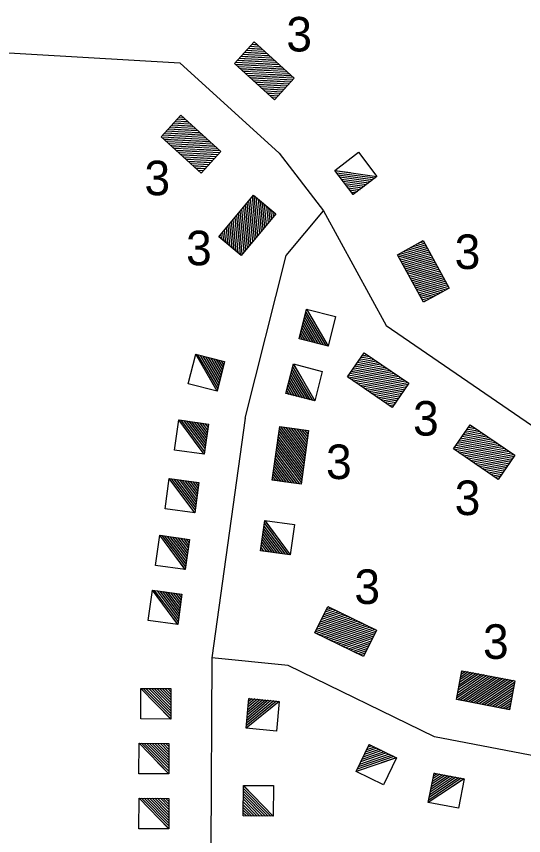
# Model space of a CAD drawing. Extents: x 570695 to 1136809, y 15625857 to 16134544.
# Drawn here: x 876050 to 882657, y 15911885 to 15922557 of the extents above; entities that cross this region are included whole.
import ezdxf

# ---------------------------------------------------------------- set-up
doc = ezdxf.new("R2010")
doc.units = 0
doc.layers.add('L31', color=7, linetype='Continuous')
doc.layers.add('L34', color=7, linetype='Continuous')

msp = doc.modelspace()

# ---------------------------------------------------------------- linework, layer by layer
at = {"layer": 'L31'}
for p, q in [((880049, 15920025), (880049, 15920025)), ((879028, 15917323), (878594, 15914202)), ((879028, 15917323), (879028, 15917323)), ((878594, 15914202), (878594, 15914202))]:
    msp.add_line(p, q, dxfattribs=at)
for points in [[(875647, 15922101), (878177, 15921953), (879473, 15920777), (880049, 15920025)], [(880049, 15920025), (880868, 15918531), (883217, 15916921), (884464, 15916280), (885302, 15915386), (885403, 15914382), (884623, 15912940), (883152, 15912854), (881496, 15913174), (879591, 15914103), (878594, 15914202)], [(879028, 15917323), (879564, 15919440), (880049, 15920025)], [(878594, 15914202), (878581, 15911734), (878740, 15908394)]]:
    msp.add_lwpolyline(points, dxfattribs=at)
at = {"layer": 'L34'}
for p, q in [((879068, 15922140), (879234, 15922148)), ((879092, 15922166), (879208, 15922172)), ((879115, 15922192), (879181, 15922195)), ((879139, 15922218), (879155, 15922219)), ((878949, 15922009), (879365, 15922029)), ((878973, 15922035), (879339, 15922053)), ((878997, 15922061), (879312, 15922077)), ((879020, 15922087), (879286, 15922100)), ((879044, 15922114), (879260, 15922124)), ((878902, 15921957), (879417, 15921982)), ((878905, 15921932), (879443, 15921958)), ((878925, 15921983), (879391, 15922005)), ((878931, 15921908), (879470, 15921934)), ((878957, 15921884), (879496, 15921910)), ((878983, 15921860), (879522, 15921887)), ((879010, 15921837), (879548, 15921863)), ((879036, 15921813), (879574, 15921839)), ((879062, 15921789), (879600, 15921815)), ((879088, 15921765), (879627, 15921792)), ((879114, 15921742), (879653, 15921768)), ((879141, 15921718), (879659, 15921743)), ((879167, 15921694), (879635, 15921717)), ((879193, 15921670), (879611, 15921691)), ((879219, 15921647), (879588, 15921664)), ((879245, 15921623), (879564, 15921638)), ((879272, 15921599), (879540, 15921612)), ((879298, 15921575), (879516, 15921586)), ((879324, 15921552), (879493, 15921560)), ((879350, 15921528), (879469, 15921534)), ((879376, 15921504), (879445, 15921507)), ((879402, 15921480), (879421, 15921481)), ((878279, 15921189), (878110, 15921180)), ((878253, 15921212), (878134, 15921207)), ((878227, 15921236), (878158, 15921233)), ((878201, 15921260), (878182, 15921259)), ((878410, 15921070), (877992, 15921050)), ((878384, 15921094), (878015, 15921076)), ((878358, 15921117), (878039, 15921102)), ((878331, 15921141), (878063, 15921128)), ((878305, 15921165), (878087, 15921154)), ((878462, 15921022), (877944, 15920997)), ((878489, 15920999), (877950, 15920972)), ((878436, 15921046), (877968, 15921023)), ((878515, 15920975), (877976, 15920949)), ((878541, 15920951), (878003, 15920925)), ((878567, 15920927), (878029, 15920901)), ((878593, 15920904), (878055, 15920877)), ((878619, 15920880), (878081, 15920854)), ((878646, 15920856), (878107, 15920830)), ((878672, 15920832), (878133, 15920806)), ((878698, 15920809), (878160, 15920782)), ((878701, 15920784), (878186, 15920759)), ((878678, 15920758), (878212, 15920735)), ((878654, 15920731), (878238, 15920711)), ((878630, 15920705), (878264, 15920687)), ((878606, 15920679), (878291, 15920664)), ((878583, 15920653), (878317, 15920640)), ((878559, 15920627), (878343, 15920616)), ((878535, 15920600), (878369, 15920592)), ((878511, 15920574), (878395, 15920569)), ((878488, 15920548), (878421, 15920545)), ((880196, 15920551), (880747, 15920472)), ((880198, 15920549), (880404, 15920522)), ((878464, 15920522), (878448, 15920521)), ((880219, 15920521), (880723, 15920454)), ((880241, 15920493), (880695, 15920433)), ((880262, 15920465), (880667, 15920411)), ((880284, 15920437), (880639, 15920390)), ((880305, 15920409), (880611, 15920368)), ((880327, 15920381), (880583, 15920347)), ((880348, 15920352), (880555, 15920325)), ((880370, 15920324), (880527, 15920304)), ((879173, 15919676), (879124, 15920213)), ((879196, 15919703), (879148, 15920220)), ((880391, 15920296), (880498, 15920282)), ((880413, 15920268), (880470, 15920261)), ((880434, 15920240), (880442, 15920239)), ((879106, 15919594), (879056, 15920131)), ((879128, 15919621), (879079, 15920158)), ((879151, 15919649), (879101, 15920185)), ((879219, 15919730), (879175, 15920197)), ((879241, 15919757), (879203, 15920175)), ((879264, 15919785), (879230, 15920152)), ((879286, 15919812), (879257, 15920129)), ((879309, 15919839), (879284, 15920107)), ((879015, 15919485), (878966, 15920022)), ((879038, 15919513), (878988, 15920049)), ((879060, 15919540), (879011, 15920077)), ((879083, 15919567), (879033, 15920104)), ((879332, 15919866), (879311, 15920084)), ((879354, 15919893), (879339, 15920062)), ((879377, 15919921), (879366, 15920039)), ((879399, 15919948), (879393, 15920016)), ((878914, 15919499), (878875, 15919913)), ((878941, 15919477), (878898, 15919941)), ((878968, 15919454), (878920, 15919968)), ((878993, 15919458), (878943, 15919995)), ((879422, 15919975), (879420, 15919994)), ((878805, 15919589), (878785, 15919805)), ((878832, 15919567), (878807, 15919832)), ((878859, 15919544), (878830, 15919859)), ((878886, 15919522), (878853, 15919886)), ((878696, 15919680), (878694, 15919696)), ((878723, 15919657), (878717, 15919723)), ((878750, 15919635), (878740, 15919750)), ((878778, 15919612), (878762, 15919777)), ((881246, 15919580), (881405, 15919533)), ((881277, 15919597), (881388, 15919564)), ((881308, 15919614), (881371, 15919595)), ((881339, 15919631), (881354, 15919626)), ((881060, 15919478), (881507, 15919347)), ((881091, 15919495), (881490, 15919378)), ((881122, 15919512), (881473, 15919409)), ((881153, 15919529), (881456, 15919440)), ((881184, 15919546), (881439, 15919471)), ((881215, 15919563), (881422, 15919502)), ((881024, 15919436), (881541, 15919285)), ((881029, 15919461), (881524, 15919316)), ((881041, 15919405), (881558, 15919254)), ((881058, 15919374), (881575, 15919223)), ((881075, 15919343), (881592, 15919192)), ((881092, 15919312), (881609, 15919161)), ((881109, 15919281), (881626, 15919130)), ((881126, 15919250), (881643, 15919099)), ((881143, 15919219), (881660, 15919068)), ((881160, 15919188), (881677, 15919037)), ((881177, 15919157), (881675, 15919012)), ((881194, 15919126), (881644, 15918995)), ((881211, 15919095), (881613, 15918978)), ((881228, 15919064), (881582, 15918961)), ((881244, 15919033), (881551, 15918944)), ((881261, 15919002), (881520, 15918927)), ((881278, 15918971), (881489, 15918910)), ((881295, 15918940), (881458, 15918893)), ((881312, 15918909), (881427, 15918876)), ((881329, 15918878), (881396, 15918859)), ((881346, 15918847), (881365, 15918842)), ((879830, 15918744), (880110, 15918262)), ((879830, 15918741), (879936, 15918562)), ((879804, 15918638), (880013, 15918287)), ((879812, 15918672), (880047, 15918279)), ((879821, 15918706), (880081, 15918270)), ((879778, 15918535), (879910, 15918313)), ((879786, 15918569), (879944, 15918305)), ((879795, 15918603), (879978, 15918296)), ((879743, 15918398), (879773, 15918348)), ((879752, 15918432), (879807, 15918339)), ((879760, 15918466), (879841, 15918331)), ((879769, 15918501), (879876, 15918322)), ((879734, 15918363), (879738, 15918357)), ((878666, 15917674), (878386, 15918155)), ((878675, 15917711), (878415, 15918148)), ((878684, 15917746), (878449, 15918139)), ((878693, 15917780), (878484, 15918130)), ((878701, 15917814), (878518, 15918122)), ((878710, 15917848), (878552, 15918113)), ((878719, 15917883), (878586, 15918104)), ((878727, 15917917), (878621, 15918096)), ((878736, 15917951), (878655, 15918087)), ((878745, 15917986), (878689, 15918078)), ((880494, 15918049), (880707, 15918089)), ((880514, 15918078), (880678, 15918109)), ((880534, 15918107), (880649, 15918129)), ((880554, 15918137), (880619, 15918149)), ((880574, 15918166), (880590, 15918169)), ((878753, 15918020), (878723, 15918070)), ((878762, 15918054), (878758, 15918061)), ((879648, 15917991), (879909, 15917555)), ((879657, 15918026), (879764, 15917847)), ((879658, 15918029), (879938, 15917548)), ((880394, 15917903), (880853, 15917989)), ((880414, 15917932), (880824, 15918009)), ((880434, 15917962), (880794, 15918029)), ((880454, 15917991), (880765, 15918049)), ((880474, 15918020), (880736, 15918069)), ((879622, 15917889), (879806, 15917581)), ((879631, 15917923), (879840, 15917572)), ((879640, 15917957), (879874, 15917564)), ((880375, 15917874), (880882, 15917969)), ((880381, 15917850), (880911, 15917949)), ((880410, 15917830), (880940, 15917929)), ((880439, 15917810), (880969, 15917909)), ((880469, 15917790), (880999, 15917889)), ((880498, 15917770), (881028, 15917869)), ((878667, 15917677), (878560, 15917856)), ((879596, 15917786), (879703, 15917607)), ((879605, 15917820), (879737, 15917598)), ((879614, 15917854), (879772, 15917590)), ((880527, 15917750), (881057, 15917849)), ((880556, 15917730), (881086, 15917829)), ((880585, 15917710), (881115, 15917809)), ((880614, 15917690), (881144, 15917789)), ((880644, 15917670), (881154, 15917765)), ((879570, 15917683), (879600, 15917633)), ((879579, 15917717), (879634, 15917624)), ((879588, 15917751), (879669, 15917616)), ((880673, 15917650), (881134, 15917736)), ((880702, 15917630), (881114, 15917707)), ((880731, 15917610), (881094, 15917678)), ((879562, 15917649), (879566, 15917642)), ((880760, 15917590), (881074, 15917649)), ((880789, 15917570), (881054, 15917620)), ((880819, 15917550), (881034, 15917590)), ((880848, 15917530), (881014, 15917561)), ((880877, 15917510), (880994, 15917532)), ((880906, 15917490), (880974, 15917503)), ((880935, 15917470), (880954, 15917474)), ((878497, 15916853), (878166, 15917301)), ((878502, 15916891), (878196, 15917297)), ((878507, 15916927), (878231, 15917292)), ((878512, 15916962), (878266, 15917287)), ((878516, 15916997), (878301, 15917282)), ((878521, 15917032), (878336, 15917277)), ((878526, 15917067), (878371, 15917272)), ((878531, 15917102), (878406, 15917268)), ((878536, 15917137), (878441, 15917263)), ((878541, 15917172), (878476, 15917258)), ((878546, 15917207), (878511, 15917253)), ((878551, 15917242), (878546, 15917248)), ((881954, 15917229), (881970, 15917232)), ((879792, 15916693), (879467, 15917123)), ((879797, 15916728), (879472, 15917158)), ((879802, 15916763), (879477, 15917193)), ((879806, 15916798), (879494, 15917212)), ((879811, 15916833), (879529, 15917207)), ((879816, 15916868), (879564, 15917202)), ((879821, 15916903), (879599, 15917197)), ((879826, 15916938), (879634, 15917192)), ((879831, 15916973), (879669, 15917188)), ((879836, 15917008), (879704, 15917183)), ((879841, 15917043), (879739, 15917178)), ((879845, 15917078), (879774, 15917173)), ((879850, 15917113), (879809, 15917168)), ((879855, 15917148), (879844, 15917163)), ((881854, 15917083), (882116, 15917132)), ((881874, 15917112), (882087, 15917152)), ((881894, 15917142), (882058, 15917172)), ((881914, 15917171), (882028, 15917192)), ((881934, 15917200), (881999, 15917212)), ((878497, 15916856), (878371, 15917023)), ((879777, 15916588), (879452, 15917018)), ((879782, 15916623), (879457, 15917053)), ((879787, 15916658), (879462, 15917088)), ((881754, 15916937), (882262, 15917032)), ((881761, 15916913), (882291, 15917012)), ((881774, 15916967), (882233, 15917052)), ((881794, 15916996), (882203, 15917072)), ((881814, 15917025), (882174, 15917092)), ((881834, 15917054), (882145, 15917112)), ((879763, 15916483), (879438, 15916913)), ((879768, 15916518), (879443, 15916948)), ((879772, 15916553), (879447, 15916983)), ((881790, 15916893), (882320, 15916992)), ((881819, 15916873), (882349, 15916972)), ((881848, 15916853), (882378, 15916952)), ((881878, 15916833), (882408, 15916932)), ((881907, 15916813), (882437, 15916912)), ((879674, 15916476), (879423, 15916808)), ((879709, 15916471), (879428, 15916843)), ((879744, 15916466), (879433, 15916878)), ((881936, 15916793), (882466, 15916892)), ((881965, 15916773), (882495, 15916872)), ((881994, 15916753), (882524, 15916852)), ((882023, 15916733), (882534, 15916829)), ((882053, 15916713), (882514, 15916799)), ((879569, 15916490), (879408, 15916703)), ((879604, 15916486), (879413, 15916738)), ((879639, 15916481), (879418, 15916773)), ((882082, 15916693), (882494, 15916770)), ((882111, 15916673), (882474, 15916741)), ((882140, 15916653), (882454, 15916712)), ((879464, 15916505), (879394, 15916598)), ((879499, 15916500), (879399, 15916633)), ((879534, 15916495), (879404, 15916668)), ((882169, 15916633), (882434, 15916683)), ((882198, 15916613), (882414, 15916654)), ((882228, 15916593), (882394, 15916624)), ((882257, 15916573), (882374, 15916595)), ((878373, 15916089), (878042, 15916537)), ((878379, 15916127), (878072, 15916533)), ((878384, 15916162), (878107, 15916528)), ((878388, 15916197), (878142, 15916523)), ((878393, 15916232), (878177, 15916518)), ((878398, 15916267), (878212, 15916513)), ((878403, 15916302), (878247, 15916508)), ((878408, 15916337), (878282, 15916503)), ((878413, 15916372), (878318, 15916499)), ((878418, 15916407), (878353, 15916494)), ((878423, 15916443), (878388, 15916489)), ((878427, 15916478), (878423, 15916484)), ((879394, 15916515), (879384, 15916528)), ((879429, 15916510), (879389, 15916563)), ((882286, 15916554), (882354, 15916566)), ((882315, 15916534), (882334, 15916537)), ((878374, 15916092), (878248, 15916259)), ((879280, 15915952), (879586, 15915547)), ((879285, 15915990), (879616, 15915542)), ((879285, 15915987), (879410, 15915821)), ((879265, 15915847), (879481, 15915561)), ((879270, 15915882), (879516, 15915556)), ((879275, 15915917), (879551, 15915552)), ((878250, 15915350), (877919, 15915797)), ((878255, 15915388), (877949, 15915793)), ((878260, 15915423), (877984, 15915788)), ((878265, 15915458), (878019, 15915783)), ((878270, 15915493), (878054, 15915779)), ((878275, 15915528), (878089, 15915774)), ((878280, 15915563), (878124, 15915769)), ((878285, 15915598), (878159, 15915764)), ((878290, 15915633), (878194, 15915759)), ((878294, 15915668), (878229, 15915754)), ((878299, 15915703), (878264, 15915749)), ((878304, 15915738), (878299, 15915744)), ((879250, 15915742), (879376, 15915576)), ((879255, 15915777), (879411, 15915571)), ((879260, 15915812), (879446, 15915566)), ((879236, 15915637), (879271, 15915591)), ((879241, 15915672), (879306, 15915586)), ((879246, 15915707), (879341, 15915581)), ((878251, 15915353), (878125, 15915519)), ((879231, 15915602), (879236, 15915595)), ((878152, 15914635), (877821, 15915083)), ((878157, 15914673), (877851, 15915078)), ((878162, 15914708), (877886, 15915074)), ((878167, 15914743), (877921, 15915069)), ((878172, 15914778), (877956, 15915064)), ((878176, 15914813), (877991, 15915059)), ((878181, 15914848), (878026, 15915054)), ((878186, 15914883), (878061, 15915049)), ((878191, 15914918), (878096, 15915044)), ((878196, 15914953), (878131, 15915039)), ((878201, 15914988), (878166, 15915035)), ((878206, 15915023), (878201, 15915030)), ((878152, 15914638), (878026, 15914804)), ((880309, 15914771), (880007, 15914667)), ((880277, 15914786), (880023, 15914699)), ((880245, 15914802), (880038, 15914730)), ((880213, 15914817), (880054, 15914762)), ((880182, 15914833), (880069, 15914794)), ((880150, 15914848), (880085, 15914826)), ((880118, 15914864), (880100, 15914857)), ((880436, 15914709), (879945, 15914540)), ((880468, 15914693), (879958, 15914518)), ((880404, 15914724), (879961, 15914571)), ((880372, 15914740), (879976, 15914603)), ((880499, 15914678), (879990, 15914502)), ((880340, 15914755), (879992, 15914635)), ((880531, 15914662), (880021, 15914487)), ((880563, 15914647), (880053, 15914471)), ((880595, 15914631), (880085, 15914456)), ((880626, 15914616), (880117, 15914440)), ((880658, 15914600), (880149, 15914425)), ((880690, 15914585), (880180, 15914409)), ((880722, 15914569), (880212, 15914394)), ((880732, 15914546), (880244, 15914378)), ((880716, 15914515), (880276, 15914363)), ((880701, 15914483), (880307, 15914347)), ((880685, 15914451), (880339, 15914332)), ((880670, 15914419), (880371, 15914316)), ((880654, 15914387), (880403, 15914301)), ((880639, 15914356), (880435, 15914285)), ((880623, 15914324), (880466, 15914270)), ((880608, 15914292), (880498, 15914254)), ((880592, 15914260), (880530, 15914239)), ((880577, 15914229), (880562, 15914223)), ((881902, 15914025), (881845, 15913986)), ((881867, 15914031), (881851, 15914021)), ((882214, 15913964), (881784, 15913674)), ((882179, 15913971), (881791, 15913708)), ((882145, 15913978), (881798, 15913743)), ((882249, 15913958), (881802, 15913656)), ((882110, 15913984), (881804, 15913778)), ((882075, 15913991), (881811, 15913813)), ((882041, 15913998), (881818, 15913847)), ((882006, 15914005), (881824, 15913882)), ((881971, 15914011), (881831, 15913917)), ((882284, 15913951), (881837, 15913649)), ((881936, 15914018), (881838, 15913951)), ((882318, 15913944), (881872, 15913642)), ((882353, 15913937), (881906, 15913636)), ((882388, 15913931), (881941, 15913629)), ((882422, 15913924), (881976, 15913622)), ((882457, 15913917), (882011, 15913616)), ((882492, 15913911), (882045, 15913609)), ((882527, 15913904), (882080, 15913602)), ((882542, 15913884), (882115, 15913595)), ((882536, 15913850), (882149, 15913589)), ((882529, 15913815), (882184, 15913582)), ((878060, 15913403), (877672, 15913803)), ((878060, 15913441), (877702, 15913802)), ((878060, 15913477), (877738, 15913802)), ((878060, 15913512), (877773, 15913802)), ((878060, 15913547), (877808, 15913802)), ((878060, 15913583), (877844, 15913802)), ((878061, 15913618), (877879, 15913802)), ((878061, 15913653), (877915, 15913801)), ((878061, 15913689), (877950, 15913801)), ((878061, 15913724), (877985, 15913801)), ((878061, 15913760), (878021, 15913801)), ((878062, 15913795), (878056, 15913801)), ((882522, 15913780), (882219, 15913575)), ((882515, 15913746), (882254, 15913569)), ((882509, 15913711), (882288, 15913562)), ((879475, 15913634), (879041, 15913285)), ((879437, 15913637), (879044, 15913315)), ((879402, 15913641), (879047, 15913351)), ((879366, 15913644), (879051, 15913386)), ((879331, 15913648), (879054, 15913421)), ((879296, 15913651), (879058, 15913456)), ((879261, 15913655), (879061, 15913491)), ((879226, 15913658), (879065, 15913526)), ((879190, 15913662), (879068, 15913562)), ((879155, 15913665), (879072, 15913597)), ((879120, 15913669), (879075, 15913632)), ((879085, 15913672), (879079, 15913667)), ((879472, 15913634), (879311, 15913502)), ((882502, 15913676), (882323, 15913555)), ((882495, 15913641), (882358, 15913548)), ((882489, 15913607), (882392, 15913542)), ((878060, 15913406), (877913, 15913554)), ((882482, 15913572), (882427, 15913535)), ((882475, 15913537), (882462, 15913528)), ((878035, 15912688), (877648, 15913088)), ((878035, 15912727), (877678, 15913088)), ((878035, 15912762), (877713, 15913087)), ((878035, 15912797), (877748, 15913087)), ((878036, 15912833), (877784, 15913087)), ((878036, 15912868), (877819, 15913087)), ((878036, 15912903), (877855, 15913087)), ((878036, 15912939), (877890, 15913087)), ((878036, 15912974), (877925, 15913086)), ((878037, 15913009), (877961, 15913086)), ((878037, 15913045), (877996, 15913086)), ((878037, 15913080), (878031, 15913086)), ((880649, 15913070), (880642, 15913067)), ((880872, 15912962), (880533, 15912845)), ((880840, 15912977), (880549, 15912877)), ((880808, 15912993), (880564, 15912908)), ((880776, 15913008), (880580, 15912940)), ((880745, 15913024), (880595, 15912972)), ((880713, 15913039), (880611, 15913004)), ((880681, 15913055), (880626, 15913036)), ((881002, 15912898), (880474, 15912722)), ((880967, 15912915), (880487, 15912750)), ((880935, 15912931), (880502, 15912781)), ((880904, 15912946), (880518, 15912813)), ((880999, 15912900), (880802, 15912832)), ((878035, 15912691), (877888, 15912839)), ((881808, 15912639), (881429, 15912382)), ((881774, 15912645), (881436, 15912417)), ((881739, 15912652), (881442, 15912452)), ((881704, 15912659), (881449, 15912486)), ((881669, 15912666), (881456, 15912521)), ((881635, 15912672), (881462, 15912556)), ((881600, 15912679), (881469, 15912591)), ((881565, 15912686), (881476, 15912625)), ((881531, 15912692), (881483, 15912660)), ((881496, 15912699), (881489, 15912695)), ((879007, 15912539), (879395, 15912139)), ((879007, 15912536), (879154, 15912388)), ((881881, 15912625), (881416, 15912318)), ((881843, 15912632), (881422, 15912348)), ((881878, 15912625), (881705, 15912509)), ((879007, 15912500), (879365, 15912139)), ((879007, 15912465), (879329, 15912139)), ((879007, 15912430), (879294, 15912140)), ((878035, 15911973), (877648, 15912373)), ((878035, 15912012), (877678, 15912373)), ((878035, 15912047), (877713, 15912373)), ((878035, 15912082), (877748, 15912372)), ((878036, 15912118), (877784, 15912372)), ((878036, 15912153), (877819, 15912372)), ((878036, 15912188), (877855, 15912372)), ((878036, 15912224), (877890, 15912372)), ((878036, 15912259), (877925, 15912372)), ((878037, 15912295), (877961, 15912371)), ((878037, 15912330), (877996, 15912371)), ((878037, 15912365), (878031, 15912371)), ((879006, 15912324), (879188, 15912140)), ((879007, 15912394), (879259, 15912140)), ((879007, 15912359), (879223, 15912140)), ((879006, 15912288), (879153, 15912140)), ((879006, 15912253), (879117, 15912140)), ((879006, 15912217), (879082, 15912141)), ((878035, 15911976), (877888, 15912124)), ((879005, 15912147), (879011, 15912141)), ((879006, 15912182), (879046, 15912141))]:
    msp.add_line(p, q, dxfattribs=at)
for points in [[(878891, 15921944), (879147, 15922227), (879668, 15921754), (879412, 15921471)], [(878712, 15920796), (878456, 15920513), (877934, 15920987), (878191, 15921269)], [(880196, 15920551), (880505, 15920788), (880747, 15920472), (880438, 15920236)], [(878980, 15919444), (878687, 15919687), (879137, 15920229), (879430, 15919985)], [(881014, 15919453), (881349, 15919636), (881687, 15919018), (881353, 15918835)], [(879830, 15918744), (880208, 15918648), (880110, 15918262), (879733, 15918358)], [(878666, 15917674), (878288, 15917770), (878386, 15918155), (878763, 15918060)], [(880365, 15917861), (880581, 15918175), (881162, 15917777), (880946, 15917463)], [(879658, 15918029), (880035, 15917933), (879938, 15917548), (879560, 15917643)], [(878497, 15916853), (878111, 15916907), (878166, 15917301), (878551, 15917247)], [(881745, 15916924), (881961, 15917238), (882542, 15916840), (882326, 15916526)], [(879760, 15916464), (879382, 15916516), (879480, 15917214), (879857, 15917161)], [(878373, 15916089), (877988, 15916143), (878042, 15916537), (878428, 15916483)], [(879285, 15915990), (879671, 15915936), (879616, 15915542), (879230, 15915596)], [(878250, 15915350), (877864, 15915403), (877919, 15915797), (878305, 15915744)], [(878152, 15914635), (877766, 15914689), (877821, 15915083), (878206, 15915029)], [(880739, 15914561), (880572, 15914218), (879939, 15914527), (880106, 15914870)], [(882545, 15913900), (882473, 15913526), (881782, 15913660), (881854, 15914034)], [(878060, 15913403), (877670, 15913405), (877672, 15913803), (878062, 15913801)], [(879475, 15913634), (879437, 15913246), (879041, 15913285), (879079, 15913673)], [(878035, 15912688), (877645, 15912690), (877648, 15913088), (878037, 15913086)], [(881002, 15912898), (880831, 15912548), (880474, 15912722), (880644, 15913073)], [(881881, 15912625), (881807, 15912242), (881416, 15912318), (881490, 15912700)], [(879007, 15912539), (879397, 15912537), (879395, 15912139), (879005, 15912141)], [(878035, 15911973), (877645, 15911975), (877648, 15912373), (878037, 15912371)]]:
    msp.add_lwpolyline(points, close=True, dxfattribs=at)

# ---------------------------------------------------------------- texts
for p in [(879566, 15922100), (877718, 15920227), (878260, 15919315), (881759, 15919266), (881217, 15917096), (880083, 15916530), (881759, 15916061), (880453, 15914903), (882128, 15914188)]:
    msp.add_text('3', height=450, rotation=359.9992, dxfattribs=at).set_placement(p)

doc.saveas('drawing.dxf')
